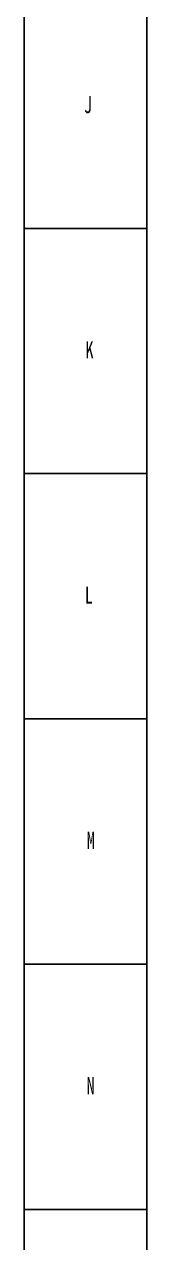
# Model space of a CAD drawing. Header units: millimetres. Extents: x 0 to 1189, y 0 to 841.
# Drawn here: x 0 to 25, y 163.7 to 412.1 of the extents above; entities that cross this region are included whole.
import ezdxf

# ---------------------------------------------------------------- set-up
doc = ezdxf.new("R2010")
doc.units = ezdxf.units.MM
doc.layers.add('10', color=7, linetype='Continuous')
doc.layers.add('5', color=7, linetype='Continuous')
doc.styles.add('SLDTEXTSTYLE5', font='TXT', dxfattribs={"width": 0.7})

msp = doc.modelspace()

# ---------------------------------------------------------------- linework, layer by layer
at = {"layer": '5', "color": 7}
msp.add_line((0, 841), (0, 0), dxfattribs=at)
at = {"layer": '5', "color": 7, "lineweight": 25}
msp.add_line((25, 831.05), (25, 10), dxfattribs=at)
at = {"layer": '5'}
for p, q in [((0, 370.5), (25, 370.5)), ((0, 320.5), (25, 320.5)), ((0, 270.5), (25, 270.5)), ((0, 220.5), (25, 220.5)), ((0, 170.5), (25, 170.5))]:
    msp.add_line(p, q, dxfattribs=at)

# ---------------------------------------------------------------- texts
at = {"layer": '10', "char_height": 3.5, "attachment_point": 2, "style": 'SLDTEXTSTYLE5'}
for s, insert in [('J', (13.015, 397.497)), ('K', (13.32, 347.497)), ('L', (13.181, 297.497)), ('M', (13.597, 247.497)), ('N', (13.549, 197.497))]:
    msp.add_mtext(s, dxfattribs=dict(at, insert=insert))

doc.saveas('drawing.dxf')
